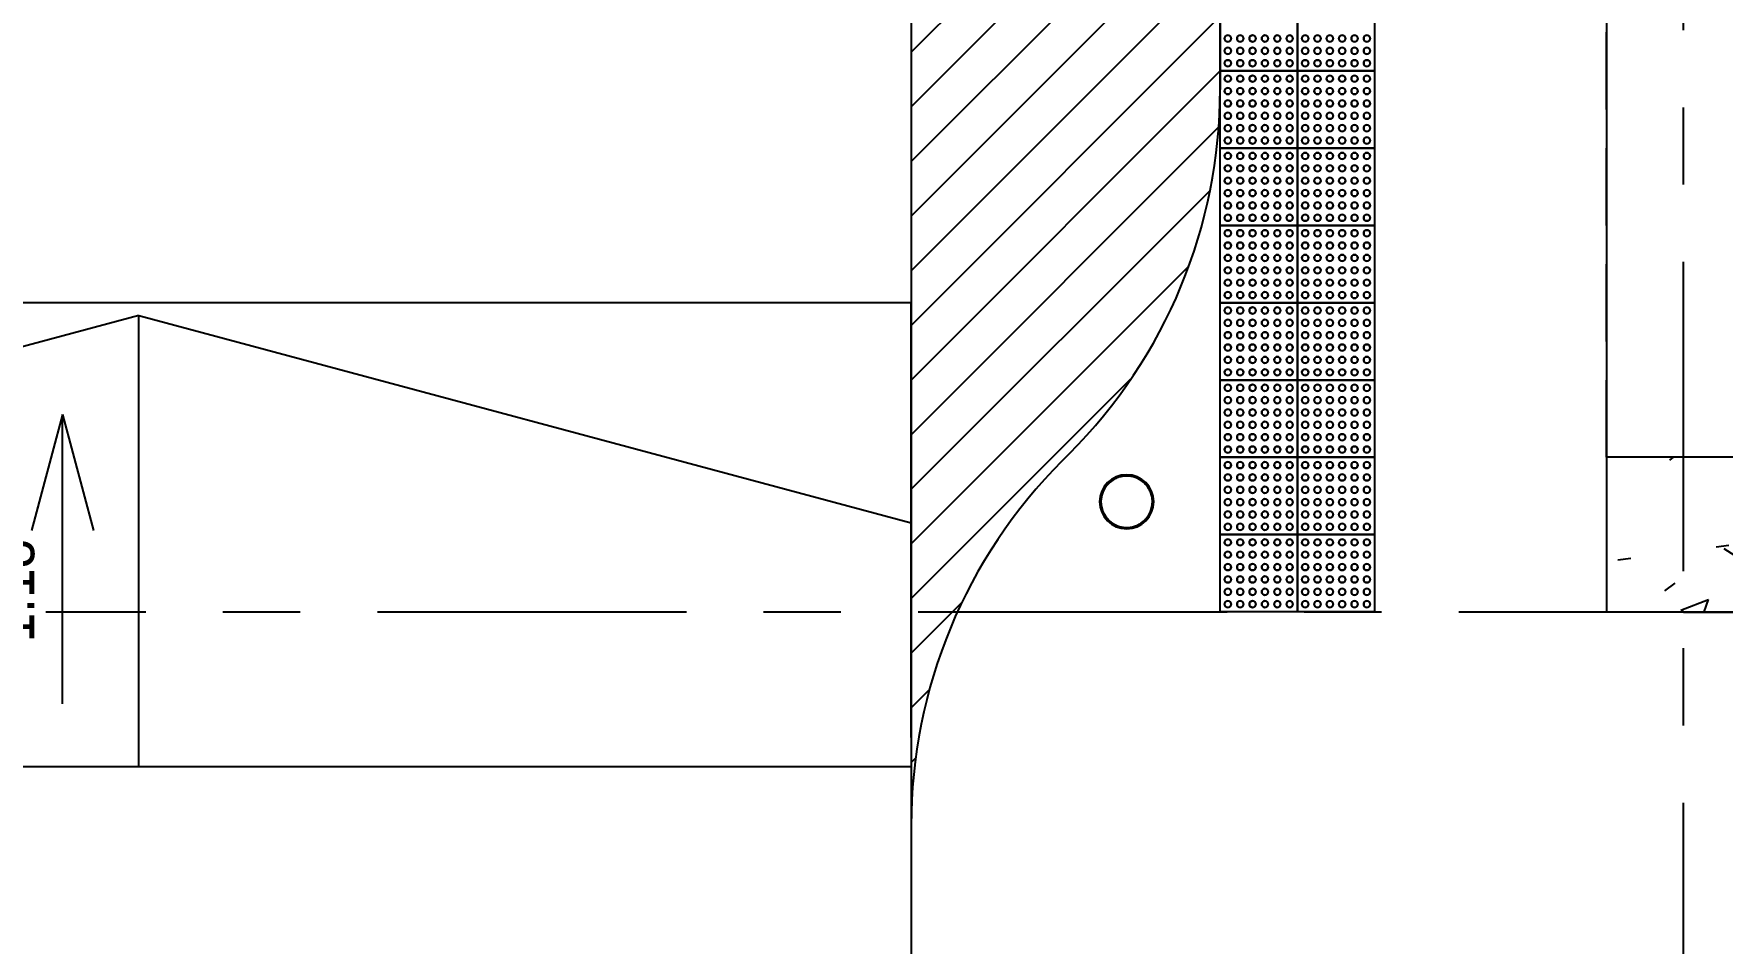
# Model space of a CAD drawing. Header units: millimetres. Extents: x -92759 to 184353, y -15225 to 86714.
# Drawn here: x -59541 to -52983, y 21455 to 24985 of the extents above; entities that cross this region are included whole.
import ezdxf

# ---------------------------------------------------------------- set-up
doc = ezdxf.new("R2010")
doc.units = ezdxf.units.MM
doc.linetypes.add('IDA - Grid Line', pattern=[2100, 1200, -300, 300, -300])
doc.linetypes.add('IDA - Hidden 2-1', pattern=[450, 300, -150])
for name, color, linetype in [('0-1', 9, 'Continuous'), ('A-_ANOT----_D', 8, 'Continuous'), ('A-_FLOR----_E', 8, 'Continuous'), ('A-_GENM----_M', 9, 'Continuous'), ('C-_SITE----_E', 8, 'Continuous'), ('S-_COLN----_E', 8, 'Continuous')]:
    doc.layers.add(name, color=color, linetype=linetype)
for name, color, linetype, true_color in [('A-_DETA----_E-1', 7, 'IDA - Hidden 2-1', 0xa5a5a5), ('A-_DETA----_E-6', 7, 'Continuous', 0x969696), ('A-_DETA----_ED-3', 7, 'Continuous', 0x969696), ('S-_ANOTGRID_E-1', 9, 'IDA - Grid Line', 0x808080)]:
    doc.layers.add(name, color=color, linetype=linetype, true_color=true_color)
doc.styles.add('Arial Narrow_3', font='ARIALN.TTF', dxfattribs={"height": 180})

# ---------------------------------------------------------------- blocks, each defined once
blk = doc.blocks.new('IDA - Bollard - 100R-8191029-BLK8_RHH_1ST STOREY PLAN')
at = {"layer": 'C-_SITE----_E', "flags": 128}
for points in [[(95.5, 4.2), (95.4, 8.2), (95.1, 12.2), (94.7, 16.2), (94.2, 20.1), (93.5, 24.1), (92.6, 28), (91.6, 31.8), (90.4, 35.7), (89, 39.4), (87.6, 43.2), (85.9, 46.8), (84.2, 50.4), (82.2, 53.9), (80.2, 57.3), (78, 60.7), (75.7, 63.9), (73.2, 67.1), (70.6, 70.1), (67.9, 73.1), (65.1, 75.9), (62.2, 78.7), (59.2, 81.3), (56, 83.8), (52.8, 86.1), (49.5, 88.4), (46.1, 90.5), (42.6, 92.4), (39, 94.2), (35.4, 95.9), (31.7, 97.4), (27.9, 98.8), (24.1, 100), (20.3, 101.1), (16.4, 102), (12.5, 102.8), (8.5, 103.4), (4.5, 103.8), (0.5, 104.1), (-3.5, 104.2), (-7.5, 104.2), (-11.5, 104), (-15.4, 103.6), (-19.4, 103.1), (-23.4, 102.4), (-27.3, 101.6), (-31.1, 100.6), (-35, 99.5), (-38.8, 98.2), (-42.5, 96.7), (-46.2, 95.1), (-49.8, 93.4), (-53.3, 91.5), (-56.7, 89.5), (-60.1, 87.3), (-63.4, 85.1), (-66.6, 82.6), (-69.7, 80.1), (-72.7, 77.4), (-75.5, 74.7), (-78.3, 71.8), (-80.9, 68.8), (-83.4, 65.6), (-85.8, 62.4), (-88.1, 59.1), (-90.2, 55.8), (-92.2, 52.3), (-94.1, 48.7), (-95.8, 45.1), (-97.4, 41.5), (-98.8, 37.7), (-100, 33.9), (-101.1, 30.1), (-102.1, 26.2), (-102.9, 22.3), (-103.5, 18.3), (-104, 14.4), (-104.4, 10.4), (-104.5, 6.4), (-104.5, 4.2)], [(-104.5, 4.2), (-104.5, 0.2), (-104.2, -3.8), (-103.8, -7.8), (-103.3, -11.7), (-102.6, -15.7), (-101.7, -19.6), (-100.7, -23.4), (-99.5, -27.2), (-98.1, -31), (-96.7, -34.7), (-95, -38.4), (-93.2, -42), (-91.3, -45.5), (-89.3, -48.9), (-87.1, -52.3), (-84.8, -55.5), (-82.3, -58.7), (-79.7, -61.7), (-77, -64.7), (-74.2, -67.5), (-71.3, -70.3), (-68.3, -72.9), (-65.1, -75.3), (-61.9, -77.7), (-58.6, -79.9), (-55.2, -82), (-51.7, -84), (-48.1, -85.8), (-44.5, -87.5), (-40.8, -89), (-37, -90.4), (-33.2, -91.6), (-29.4, -92.7), (-25.5, -93.6), (-21.5, -94.3), (-17.6, -94.9), (-13.6, -95.4), (-9.6, -95.7), (-5.6, -95.8), (-1.6, -95.7), (2.4, -95.5), (6.4, -95.2), (10.3, -94.7), (14.3, -94), (18.2, -93.2), (22.1, -92.2), (25.9, -91), (29.7, -89.8), (33.4, -88.3), (37.1, -86.7), (40.7, -85), (44.2, -83.1), (47.7, -81.1), (51, -78.9), (54.3, -76.6), (57.5, -74.2), (60.6, -71.7), (63.6, -69), (66.4, -66.2), (69.2, -63.3), (71.8, -60.3), (74.4, -57.2), (76.7, -54), (79, -50.7), (81.1, -47.3), (83.1, -43.9), (85, -40.3), (86.7, -36.7), (88.3, -33), (89.7, -29.3), (90.9, -25.5), (92.1, -21.7), (93, -17.8), (93.8, -13.8), (94.5, -9.9), (94.9, -5.9), (95.3, -1.9), (95.4, 2.1), (95.5, 4.2)]]:
    blk.add_lwpolyline(points, dxfattribs=at)
at = {"layer": 'C-_SITE----_E'}
for radius, start, end in [(105, 360, 180), (100, 40.35532, 160), (100, 360, 40), (105, 180, 360), (100, 180, 360)]:
    blk.add_arc((-4.5, 4.2), radius, start, end, dxfattribs=at)
blk = doc.blocks.new('IDA - Rectangle Column - 600W X 600D-V16-BLK8_RHH_1ST STOREY PLAN')
at = {"layer": 'S-_COLN----_E'}
h = blk.add_hatch(dxfattribs=at)
h.set_pattern_fill('FP_22', color=256, style=0, pattern_type=2)
h.set_pattern_definition([(50, (-1670.95, 50038.3), (1093.104, -95.634), [114.3, -1257.3]), (355, (-1671, 50038.3), (-211.457, 1146.34), [91.44, -1005.84]), (100.451, (-1579.9, 50030.3), (881.656, 1050.7), [97.14, -1068.54]), (46.184, (-1671, 50343.1), (1626.475, -252.257), [171.45, -1885.95]), (96.636, (-1535.4, 50322), (1424.416, 1484.565), [145.71, -1602.81]), (351.184, (-1671, 50343.1), (1424.43, 1484.55), [137.16, -1508.76]), (21, (-1518.55, 50266.9), (909.686, -613.591), [114.3, -1257.3]), (326, (-1518.5, 50266.9), (370.812, 1105.13), [91.44, -1005.84]), (71.451, (-1442.7, 50215.8), (1280.503, 491.528), [97.14, -1068.54]), (37.5, (-1670.95, 50038.3), (18.5313, 507.3303), [50.292, -943.356, 50.292, -970.788, -1009.65]), (37.5, (-1670.95, 50038.3), (18.5313, 507.3303), [-2014.728, 50.292, -959.358]), (7.5, (-1670.95, 50038.3), (400.918, 601.0836), [50.292, -531.876, 50.292, -920.496, -384.81]), (7.5, (-1670.95, 50038.3), (400.918, 601.0836), [-1552.956, 50.292, -334.518]), (327.5, (-2010.8, 50038.3), (813.545, -34.3737), [50.292, -330.708, 50.292, -2715.768]), (327.5, (-2010.8, 50038.3), (813.545, -34.3737), [-431.292, -1138.428, 50.292, -1527.048]), (317.5, (-2163.2, 50038.3), (888.775, 152.56), [50.292, -445.008, 50.292, -739.14, -1120.14]), (317.5, (-2163.2, 50038.3), (888.775, 152.56), [-1284.732, 50.292, -1069.848])])
h.paths.add_polyline_path([(-300, -300), (300, -300), (300, 300), (-300, 300)])
for p, q in [((300, 300), (-300, 300)), ((-300, 300), (-300, -300)), ((300, -300), (300, 300)), ((-300, -300), (300, -300))]:
    blk.add_line(p, q, dxfattribs=at)
blk = doc.blocks.new('IDA_Tactile_2_Rows - 2x19-10277044-BLK8_RHH_1ST STOREY PLAN')
at = {"layer": 'A-_GENM----_M'}
for p, q in [((3300, 600), (3600, 600)), ((3600, 300), (3600, 600)), ((3600, 600), (3900, 600)), ((3600, 600), (3600, 300)), ((3900, 300), (3900, 600)), ((3900, 600), (4200, 600)), ((3900, 600), (3900, 300)), ((4200, 300), (4200, 600)), ((4200, 600), (4500, 600)), ((4200, 600), (4200, 300)), ((4500, 300), (4500, 600)), ((4500, 600), (4800, 600)), ((4500, 600), (4500, 300)), ((4800, 300), (4800, 600)), ((4800, 600), (5100, 600)), ((4800, 600), (4800, 300)), ((5100, 300), (5100, 600)), ((5100, 600), (5400, 600)), ((5100, 600), (5100, 300)), ((5400, 300), (5400, 600)), ((5400, 600), (5700, 600)), ((5400, 600), (5400, 300)), ((5700, 600), (5700, 300)), ((3600, 300), (3300, 300)), ((3300, 300), (3600, 300)), ((3900, 300), (3600, 300)), ((3600, 0), (3600, 300)), ((3600, 300), (3900, 300)), ((3600, 300), (3600, 0)), ((4200, 300), (3900, 300)), ((3900, 0), (3900, 300)), ((3900, 300), (4200, 300)), ((3900, 300), (3900, 0)), ((4500, 300), (4200, 300)), ((4200, 0), (4200, 300)), ((4200, 300), (4500, 300)), ((4200, 300), (4200, 0)), ((4800, 300), (4500, 300)), ((4500, 0), (4500, 300)), ((4500, 300), (4800, 300)), ((4500, 300), (4500, 0)), ((5100, 300), (4800, 300)), ((4800, 0), (4800, 300)), ((4800, 300), (5100, 300)), ((4800, 300), (4800, 0)), ((5400, 300), (5100, 300)), ((5100, 0), (5100, 300)), ((5100, 300), (5400, 300)), ((5100, 300), (5100, 0)), ((5700, 300), (5400, 300)), ((5400, 0), (5400, 300)), ((5400, 300), (5700, 300)), ((5400, 300), (5400, 0)), ((5700, 300), (5700, 0)), ((3600, 0), (3300, 0)), ((3671.6, 0), (3600, 0)), ((3900, 0), (3671.6, 0)), ((4200, 0), (3900, 0)), ((4500, 0), (4200, 0)), ((4800, 0), (4500, 0)), ((5100, 0), (4800, 0)), ((5400, 0), (5100, 0)), ((5700, 0), (5400, 0))]:
    blk.add_line(p, q, dxfattribs=at)
for centre in [(3474, 570), (3474, 570), (3474, 522), (3474, 522), (3522, 570), (3522, 570), (3522, 522), (3522, 522), (3570, 570), (3570, 570), (3570, 522), (3570, 522), (3630, 570), (3630, 570), (3630, 522), (3630, 522), (3678, 570), (3678, 570), (3678, 522), (3678, 522), (3726, 570), (3726, 570), (3726, 522), (3726, 522), (3774, 570), (3774, 570), (3774, 522), (3774, 522), (3822, 570), (3822, 570), (3822, 522), (3822, 522), (3870, 570), (3870, 570), (3870, 522), (3870, 522), (3930, 570), (3930, 570), (3930, 522), (3930, 522), (3978, 570), (3978, 570), (3978, 522), (3978, 522), (4026, 570), (4026, 570), (4026, 522), (4026, 522), (4074, 570), (4074, 570), (4074, 522), (4074, 522), (4122, 570), (4122, 570), (4122, 522), (4122, 522), (4170, 570), (4170, 570), (4170, 522), (4170, 522), (4230, 570), (4230, 570), (4230, 522), (4230, 522), (4278, 570), (4278, 570), (4278, 522), (4278, 522), (4326, 570), (4326, 570), (4326, 522), (4326, 522), (4374, 570), (4374, 570), (4374, 522), (4374, 522), (4422, 570), (4422, 570), (4422, 522), (4422, 522), (4470, 570), (4470, 570), (4470, 522), (4470, 522), (4530, 570), (4530, 570), (4530, 522), (4530, 522), (4578, 570), (4578, 570), (4578, 522), (4578, 522), (4626, 570), (4626, 570), (4626, 522), (4626, 522), (4674, 570), (4674, 570), (4674, 522), (4674, 522), (4722, 570), (4722, 570), (4722, 522), (4722, 522), (4770, 570), (4770, 570), (4770, 522), (4770, 522), (4830, 570), (4830, 570), (4830, 522), (4830, 522), (4878, 570), (4878, 570), (4878, 522), (4878, 522), (4926, 570), (4926, 570), (4926, 522), (4926, 522), (4974, 570), (4974, 570), (4974, 522), (4974, 522), (5022, 570), (5022, 570), (5022, 522), (5022, 522), (5070, 570), (5070, 570), (5070, 522), (5070, 522), (5130, 570), (5130, 570), (5130, 522), (5130, 522), (5178, 570), (5178, 570), (5178, 522), (5178, 522), (5226, 570), (5226, 570), (5226, 522), (5226, 522), (5274, 570), (5274, 570), (5274, 522), (5274, 522), (5322, 570), (5322, 570), (5322, 522), (5322, 522), (5370, 570), (5370, 570), (5370, 522), (5370, 522), (5430, 570), (5430, 570), (5430, 522), (5430, 522), (5478, 570), (5478, 570), (5478, 522), (5478, 522), (5526, 570), (5526, 570), (5526, 522), (5526, 522), (5574, 570), (5574, 570), (5574, 522), (5574, 522), (5622, 570), (5622, 570), (5622, 522), (5622, 522), (5670, 570), (5670, 570), (5670, 522), (5670, 522), (3474, 474), (3474, 474), (3522, 474), (3522, 474), (3570, 474), (3570, 474), (3630, 474), (3630, 474), (3678, 474), (3678, 474), (3726, 474), (3726, 474), (3774, 474), (3774, 474), (3822, 474), (3822, 474), (3870, 474), (3870, 474), (3930, 474), (3930, 474), (3978, 474), (3978, 474), (4026, 474), (4026, 474), (4074, 474), (4074, 474), (4122, 474), (4122, 474), (4170, 474), (4170, 474), (4230, 474), (4230, 474), (4278, 474), (4278, 474), (4326, 474), (4326, 474), (4374, 474), (4374, 474), (4422, 474), (4422, 474), (4470, 474), (4470, 474), (4530, 474), (4530, 474), (4578, 474), (4578, 474), (4626, 474), (4626, 474), (4674, 474), (4674, 474), (4722, 474), (4722, 474), (4770, 474), (4770, 474), (4830, 474), (4830, 474), (4878, 474), (4878, 474), (4926, 474), (4926, 474), (4974, 474), (4974, 474), (5022, 474), (5022, 474), (5070, 474), (5070, 474), (5130, 474), (5130, 474), (5178, 474), (5178, 474), (5226, 474), (5226, 474), (5274, 474), (5274, 474), (5322, 474), (5322, 474), (5370, 474), (5370, 474), (5430, 474), (5430, 474), (5478, 474), (5478, 474), (5526, 474), (5526, 474), (5574, 474), (5574, 474), (5622, 474), (5622, 474), (5670, 474), (5670, 474), (3474, 426), (3474, 426), (3522, 426), (3522, 426), (3570, 426), (3570, 426), (3630, 426), (3630, 426), (3678, 426), (3678, 426), (3726, 426), (3726, 426), (3774, 426), (3774, 426), (3822, 426), (3822, 426), (3870, 426), (3870, 426), (3930, 426), (3930, 426), (3978, 426), (3978, 426), (4026, 426), (4026, 426), (4074, 426), (4074, 426), (4122, 426), (4122, 426), (4170, 426), (4170, 426), (4230, 426), (4230, 426), (4278, 426), (4278, 426), (4326, 426), (4326, 426), (4374, 426), (4374, 426), (4422, 426), (4422, 426), (4470, 426), (4470, 426), (4530, 426), (4530, 426), (4578, 426), (4578, 426), (4626, 426), (4626, 426), (4674, 426), (4674, 426), (4722, 426), (4722, 426), (4770, 426), (4770, 426), (4830, 426), (4830, 426), (4878, 426), (4878, 426), (4926, 426), (4926, 426), (4974, 426), (4974, 426), (5022, 426), (5022, 426), (5070, 426), (5070, 426), (5130, 426), (5130, 426), (5178, 426), (5178, 426), (5226, 426), (5226, 426), (5274, 426), (5274, 426), (5322, 426), (5322, 426), (5370, 426), (5370, 426), (5430, 426), (5430, 426), (5478, 426), (5478, 426), (5526, 426), (5526, 426), (5574, 426), (5574, 426), (5622, 426), (5622, 426), (5670, 426), (5670, 426), (3474, 378), (3474, 378), (3474, 330), (3474, 330), (3522, 378), (3522, 378), (3522, 330), (3522, 330), (3570, 378), (3570, 378), (3570, 330), (3570, 330), (3630, 378), (3630, 378), (3630, 330), (3630, 330), (3678, 378), (3678, 378), (3678, 330), (3678, 330), (3726, 378), (3726, 378), (3726, 330), (3726, 330), (3774, 378), (3774, 378), (3774, 330), (3774, 330), (3822, 378), (3822, 378), (3822, 330), (3822, 330), (3870, 378), (3870, 378), (3870, 330), (3870, 330), (3930, 378), (3930, 378), (3930, 330), (3930, 330), (3978, 378), (3978, 378), (3978, 330), (3978, 330), (4026, 378), (4026, 378), (4026, 330), (4026, 330), (4074, 378), (4074, 378), (4074, 330), (4074, 330), (4122, 378), (4122, 378), (4122, 330), (4122, 330), (4170, 378), (4170, 378), (4170, 330), (4170, 330), (4230, 378), (4230, 378), (4230, 330), (4230, 330), (4278, 378), (4278, 378), (4278, 330), (4278, 330), (4326, 378), (4326, 378), (4326, 330), (4326, 330), (4374, 378), (4374, 378), (4374, 330), (4374, 330), (4422, 378), (4422, 378), (4422, 330), (4422, 330), (4470, 378), (4470, 378), (4470, 330), (4470, 330), (4530, 378), (4530, 378), (4530, 330), (4530, 330), (4578, 378), (4578, 378), (4578, 330), (4578, 330), (4626, 378), (4626, 378), (4626, 330), (4626, 330), (4674, 378), (4674, 378), (4674, 330), (4674, 330), (4722, 378), (4722, 378), (4722, 330), (4722, 330), (4770, 378), (4770, 378), (4770, 330), (4770, 330), (4830, 378), (4830, 378), (4830, 330), (4830, 330), (4878, 378), (4878, 378), (4878, 330), (4878, 330), (4926, 378), (4926, 378), (4926, 330), (4926, 330), (4974, 378), (4974, 378), (4974, 330), (4974, 330), (5022, 378), (5022, 378), (5022, 330), (5022, 330), (5070, 378), (5070, 378), (5070, 330), (5070, 330), (5130, 378), (5130, 378), (5130, 330), (5130, 330), (5178, 378), (5178, 378), (5178, 330), (5178, 330), (5226, 378), (5226, 378), (5226, 330), (5226, 330), (5274, 378), (5274, 378), (5274, 330), (5274, 330), (5322, 378), (5322, 378), (5322, 330), (5322, 330), (5370, 378), (5370, 378), (5370, 330), (5370, 330), (5430, 378), (5430, 378), (5430, 330), (5430, 330), (5478, 378), (5478, 378), (5478, 330), (5478, 330), (5526, 378), (5526, 378), (5526, 330), (5526, 330), (5574, 378), (5574, 378), (5574, 330), (5574, 330), (5622, 378), (5622, 378), (5622, 330), (5622, 330), (5670, 378), (5670, 378), (5670, 330), (5670, 330), (3474, 270), (3474, 270), (3522, 270), (3522, 270), (3570, 270), (3570, 270), (3630, 270), (3630, 270), (3678, 270), (3678, 270), (3726, 270), (3726, 270), (3774, 270), (3774, 270), (3822, 270), (3822, 270), (3870, 270), (3870, 270), (3930, 270), (3930, 270), (3978, 270), (3978, 270), (4026, 270), (4026, 270), (4074, 270), (4074, 270), (4122, 270), (4122, 270), (4170, 270), (4170, 270), (4230, 270), (4230, 270), (4278, 270), (4278, 270), (4326, 270), (4326, 270), (4374, 270), (4374, 270), (4422, 270), (4422, 270), (4470, 270), (4470, 270), (4530, 270), (4530, 270), (4578, 270), (4578, 270), (4626, 270), (4626, 270), (4674, 270), (4674, 270), (4722, 270), (4722, 270), (4770, 270), (4770, 270), (4830, 270), (4830, 270), (4878, 270), (4878, 270), (4926, 270), (4926, 270), (4974, 270), (4974, 270), (5022, 270), (5022, 270), (5070, 270), (5070, 270), (5130, 270), (5130, 270), (5178, 270), (5178, 270), (5226, 270), (5226, 270), (5274, 270), (5274, 270), (5322, 270), (5322, 270), (5370, 270), (5370, 270), (5430, 270), (5430, 270), (5478, 270), (5478, 270), (5526, 270), (5526, 270), (5574, 270), (5574, 270), (5622, 270), (5622, 270), (5670, 270), (5670, 270), (3474, 222), (3474, 222), (3522, 222), (3522, 222), (3570, 222), (3570, 222), (3630, 222), (3630, 222), (3678, 222), (3678, 222), (3726, 222), (3726, 222), (3774, 222), (3774, 222), (3822, 222), (3822, 222), (3870, 222), (3870, 222), (3930, 222), (3930, 222), (3978, 222), (3978, 222), (4026, 222), (4026, 222), (4074, 222), (4074, 222), (4122, 222), (4122, 222), (4170, 222), (4170, 222), (4230, 222), (4230, 222), (4278, 222), (4278, 222), (4326, 222), (4326, 222), (4374, 222), (4374, 222), (4422, 222), (4422, 222), (4470, 222), (4470, 222), (4530, 222), (4530, 222), (4578, 222), (4578, 222), (4626, 222), (4626, 222), (4674, 222), (4674, 222), (4722, 222), (4722, 222), (4770, 222), (4770, 222), (4830, 222), (4830, 222), (4878, 222), (4878, 222), (4926, 222), (4926, 222), (4974, 222), (4974, 222), (5022, 222), (5022, 222), (5070, 222), (5070, 222), (5130, 222), (5130, 222), (5178, 222), (5178, 222), (5226, 222), (5226, 222), (5274, 222), (5274, 222), (5322, 222), (5322, 222), (5370, 222), (5370, 222), (5430, 222), (5430, 222), (5478, 222), (5478, 222), (5526, 222), (5526, 222), (5574, 222), (5574, 222), (5622, 222), (5622, 222), (5670, 222), (5670, 222), (3474, 174), (3474, 174), (3474, 126), (3474, 126), (3522, 174), (3522, 174), (3522, 126), (3522, 126), (3570, 174), (3570, 174), (3570, 126), (3570, 126), (3630, 174), (3630, 174), (3630, 126), (3630, 126), (3678, 174), (3678, 174), (3678, 126), (3678, 126), (3726, 174), (3726, 174), (3726, 126), (3726, 126), (3774, 174), (3774, 174), (3774, 126), (3774, 126), (3822, 174), (3822, 174), (3822, 126), (3822, 126), (3870, 174), (3870, 174), (3870, 126), (3870, 126), (3930, 174), (3930, 174), (3930, 126), (3930, 126), (3978, 174), (3978, 174), (3978, 126), (3978, 126), (4026, 174), (4026, 174), (4026, 126), (4026, 126), (4074, 174), (4074, 174), (4074, 126), (4074, 126), (4122, 174), (4122, 174), (4122, 126), (4122, 126), (4170, 174), (4170, 174), (4170, 126), (4170, 126), (4230, 174), (4230, 174), (4230, 126), (4230, 126), (4278, 174), (4278, 174), (4278, 126), (4278, 126), (4326, 174), (4326, 174), (4326, 126), (4326, 126), (4374, 174), (4374, 174), (4374, 126), (4374, 126), (4422, 174), (4422, 174), (4422, 126), (4422, 126), (4470, 174), (4470, 174), (4470, 126), (4470, 126), (4530, 174), (4530, 174), (4530, 126), (4530, 126), (4578, 174), (4578, 174), (4578, 126), (4578, 126), (4626, 174), (4626, 174), (4626, 126), (4626, 126), (4674, 174), (4674, 174), (4674, 126), (4674, 126), (4722, 174), (4722, 174), (4722, 126), (4722, 126), (4770, 174), (4770, 174), (4770, 126), (4770, 126), (4830, 174), (4830, 174), (4830, 126), (4830, 126), (4878, 174), (4878, 174), (4878, 126), (4878, 126), (4926, 174), (4926, 174), (4926, 126), (4926, 126), (4974, 174), (4974, 174), (4974, 126), (4974, 126), (5022, 174), (5022, 174), (5022, 126), (5022, 126), (5070, 174), (5070, 174), (5070, 126), (5070, 126), (5130, 174), (5130, 174), (5130, 126), (5130, 126), (5178, 174), (5178, 174), (5178, 126), (5178, 126), (5226, 174), (5226, 174), (5226, 126), (5226, 126), (5274, 174), (5274, 174), (5274, 126), (5274, 126), (5322, 174), (5322, 174), (5322, 126), (5322, 126), (5370, 174), (5370, 174), (5370, 126), (5370, 126), (5430, 174), (5430, 174), (5430, 126), (5430, 126), (5478, 174), (5478, 174), (5478, 126), (5478, 126), (5526, 174), (5526, 174), (5526, 126), (5526, 126), (5574, 174), (5574, 174), (5574, 126), (5574, 126), (5622, 174), (5622, 174), (5622, 126), (5622, 126), (5670, 174), (5670, 174), (5670, 126), (5670, 126), (3474, 78), (3474, 78), (3522, 78), (3522, 78), (3570, 78), (3570, 78), (3630, 78), (3630, 78), (3678, 78), (3678, 78), (3726, 78), (3726, 78), (3774, 78), (3774, 78), (3822, 78), (3822, 78), (3870, 78), (3870, 78), (3930, 78), (3930, 78), (3978, 78), (3978, 78), (4026, 78), (4026, 78), (4074, 78), (4074, 78), (4122, 78), (4122, 78), (4170, 78), (4170, 78), (4230, 78), (4230, 78), (4278, 78), (4278, 78), (4326, 78), (4326, 78), (4374, 78), (4374, 78), (4422, 78), (4422, 78), (4470, 78), (4470, 78), (4530, 78), (4530, 78), (4578, 78), (4578, 78), (4626, 78), (4626, 78), (4674, 78), (4674, 78), (4722, 78), (4722, 78), (4770, 78), (4770, 78), (4830, 78), (4830, 78), (4878, 78), (4878, 78), (4926, 78), (4926, 78), (4974, 78), (4974, 78), (5022, 78), (5022, 78), (5070, 78), (5070, 78), (5130, 78), (5130, 78), (5178, 78), (5178, 78), (5226, 78), (5226, 78), (5274, 78), (5274, 78), (5322, 78), (5322, 78), (5370, 78), (5370, 78), (5430, 78), (5430, 78), (5478, 78), (5478, 78), (5526, 78), (5526, 78), (5574, 78), (5574, 78), (5622, 78), (5622, 78), (5670, 78), (5670, 78), (3474, 30), (3474, 30), (3522, 30), (3522, 30), (3570, 30), (3570, 30), (3630, 30), (3630, 30), (3678, 30), (3678, 30), (3726, 30), (3726, 30), (3774, 30), (3774, 30), (3822, 30), (3822, 30), (3870, 30), (3870, 30), (3930, 30), (3930, 30), (3978, 30), (3978, 30), (4026, 30), (4026, 30), (4074, 30), (4074, 30), (4122, 30), (4122, 30), (4170, 30), (4170, 30), (4230, 30), (4230, 30), (4278, 30), (4278, 30), (4326, 30), (4326, 30), (4374, 30), (4374, 30), (4422, 30), (4422, 30), (4470, 30), (4470, 30), (4530, 30), (4530, 30), (4578, 30), (4578, 30), (4626, 30), (4626, 30), (4674, 30), (4674, 30), (4722, 30), (4722, 30), (4770, 30), (4770, 30), (4830, 30), (4830, 30), (4878, 30), (4878, 30), (4926, 30), (4926, 30), (4974, 30), (4974, 30), (5022, 30), (5022, 30), (5070, 30), (5070, 30), (5130, 30), (5130, 30), (5178, 30), (5178, 30), (5226, 30), (5226, 30), (5274, 30), (5274, 30), (5322, 30), (5322, 30), (5370, 30), (5370, 30), (5430, 30), (5430, 30), (5478, 30), (5478, 30), (5526, 30), (5526, 30), (5574, 30), (5574, 30), (5622, 30), (5622, 30), (5670, 30), (5670, 30)]:
    blk.add_circle(centre, 12.5, dxfattribs=at)
for centre, start, end in [((3474, 570), 0, 180), ((3474, 570), 180, 360), ((3474, 522), 0, 180), ((3522, 570), 0, 180), ((3522, 570), 180, 360), ((3522, 522), 0, 180), ((3570, 570), 0, 180), ((3570, 570), 180, 360), ((3570, 522), 0, 180), ((3630, 570), 0, 180), ((3630, 570), 180, 0), ((3630, 522), 0, 180), ((3678, 570), 0, 180), ((3678, 570), 180, 360), ((3678, 522), 0, 180), ((3726, 570), 0, 180), ((3726, 570), 180, 360), ((3726, 522), 0, 180), ((3774, 570), 0, 180), ((3774, 570), 180, 360), ((3774, 522), 0, 180), ((3822, 570), 0, 180), ((3822, 570), 180, 360), ((3822, 522), 0, 180), ((3870, 570), 0, 180), ((3870, 570), 180, 360), ((3870, 522), 0, 180), ((3930, 570), 0, 180), ((3930, 570), 180, 0), ((3930, 522), 0, 180), ((3978, 570), 0, 180), ((3978, 570), 180, 360), ((3978, 522), 0, 180), ((4026, 570), 0, 180), ((4026, 570), 180, 360), ((4026, 522), 0, 180), ((4074, 570), 0, 180), ((4074, 570), 180, 360), ((4074, 522), 0, 180), ((4122, 570), 0, 180), ((4122, 570), 180, 360), ((4122, 522), 0, 180), ((4170, 570), 0, 180), ((4170, 570), 180, 360), ((4170, 522), 0, 180), ((4230, 570), 0, 180), ((4230, 570), 180, 0), ((4230, 522), 0, 180), ((4278, 570), 0, 180), ((4278, 570), 180, 360), ((4278, 522), 0, 180), ((4326, 570), 0, 180), ((4326, 570), 180, 360), ((4326, 522), 0, 180), ((4374, 570), 0, 180), ((4374, 570), 180, 360), ((4374, 522), 0, 180), ((4422, 570), 0, 180), ((4422, 570), 180, 360), ((4422, 522), 0, 180), ((4470, 570), 0, 180), ((4470, 570), 180, 360), ((4470, 522), 0, 180), ((4530, 570), 0, 180), ((4530, 570), 180, 0), ((4530, 522), 0, 180), ((4578, 570), 0, 180), ((4578, 570), 180, 360), ((4578, 522), 0, 180), ((4626, 570), 0, 180), ((4626, 570), 180, 360), ((4626, 522), 0, 180), ((4674, 570), 0, 180), ((4674, 570), 180, 360), ((4674, 522), 0, 180), ((4722, 570), 0, 180), ((4722, 570), 180, 360), ((4722, 522), 0, 180), ((4770, 570), 0, 180), ((4770, 570), 180, 360), ((4770, 522), 0, 180), ((4830, 570), 0, 180), ((4830, 570), 180, 0), ((4830, 522), 0, 180), ((4878, 570), 0, 180), ((4878, 570), 180, 360), ((4878, 522), 0, 180), ((4926, 570), 0, 180), ((4926, 570), 180, 360), ((4926, 522), 0, 180), ((4974, 570), 0, 180), ((4974, 570), 180, 360), ((4974, 522), 0, 180), ((5022, 570), 0, 180), ((5022, 570), 180, 360), ((5022, 522), 0, 180), ((5070, 570), 0, 180), ((5070, 570), 180, 360), ((5070, 522), 0, 180), ((5130, 570), 0, 180), ((5130, 570), 180, 0), ((5130, 522), 0, 180), ((5178, 570), 0, 180), ((5178, 570), 180, 360), ((5178, 522), 0, 180), ((5226, 570), 0, 180), ((5226, 570), 180, 360), ((5226, 522), 0, 180), ((5274, 570), 0, 180), ((5274, 570), 180, 360), ((5274, 522), 0, 180), ((5322, 570), 0, 180), ((5322, 570), 180, 360), ((5322, 522), 0, 180), ((5370, 570), 0, 180), ((5370, 570), 180, 360), ((5370, 522), 0, 180), ((5430, 570), 0, 180), ((5430, 570), 180, 0), ((5430, 522), 0, 180), ((5478, 570), 0, 180), ((5478, 570), 180, 360), ((5478, 522), 0, 180), ((5526, 570), 0, 180), ((5526, 570), 180, 360), ((5526, 522), 0, 180), ((5574, 570), 0, 180), ((5574, 570), 180, 360), ((5574, 522), 0, 180), ((5622, 570), 0, 180), ((5622, 570), 180, 360), ((5622, 522), 0, 180), ((5670, 570), 0, 180), ((5670, 570), 180, 360), ((5670, 522), 0, 180), ((3474, 522), 180, 0), ((3474, 474), 0, 180), ((3474, 474), 180, 360), ((3522, 522), 180, 0), ((3522, 474), 0, 180), ((3522, 474), 180, 360), ((3570, 522), 180, 360), ((3570, 474), 0, 180), ((3570, 474), 180, 360), ((3630, 522), 180, 360), ((3630, 474), 0, 180), ((3630, 474), 180, 360), ((3678, 522), 180, 0), ((3678, 474), 0, 180), ((3678, 474), 180, 360), ((3726, 522), 180, 360), ((3726, 474), 0, 180), ((3726, 474), 180, 360), ((3774, 522), 180, 0), ((3774, 474), 0, 180), ((3774, 474), 180, 360), ((3822, 522), 180, 0), ((3822, 474), 0, 180), ((3822, 474), 180, 360), ((3870, 522), 180, 360), ((3870, 474), 0, 180), ((3870, 474), 180, 360), ((3930, 522), 180, 360), ((3930, 474), 0, 180), ((3930, 474), 180, 360), ((3978, 522), 180, 0), ((3978, 474), 0, 180), ((3978, 474), 180, 360), ((4026, 522), 180, 360), ((4026, 474), 0, 180), ((4026, 474), 180, 360), ((4074, 522), 180, 0), ((4074, 474), 0, 180), ((4074, 474), 180, 360), ((4122, 522), 180, 0), ((4122, 474), 0, 180), ((4122, 474), 180, 360), ((4170, 522), 180, 360), ((4170, 474), 0, 180), ((4170, 474), 180, 360), ((4230, 522), 180, 360), ((4230, 474), 0, 180), ((4230, 474), 180, 360), ((4278, 522), 180, 0), ((4278, 474), 0, 180), ((4278, 474), 180, 360), ((4326, 522), 180, 360), ((4326, 474), 0, 180), ((4326, 474), 180, 360), ((4374, 522), 180, 0), ((4374, 474), 0, 180), ((4374, 474), 180, 360), ((4422, 522), 180, 0), ((4422, 474), 0, 180), ((4422, 474), 180, 360), ((4470, 522), 180, 360), ((4470, 474), 0, 180), ((4470, 474), 180, 360), ((4530, 522), 180, 360), ((4530, 474), 0, 180), ((4530, 474), 180, 360), ((4578, 522), 180, 0), ((4578, 474), 0, 180), ((4578, 474), 180, 360), ((4626, 522), 180, 360), ((4626, 474), 0, 180), ((4626, 474), 180, 360), ((4674, 522), 180, 0), ((4674, 474), 0, 180), ((4674, 474), 180, 360), ((4722, 522), 180, 0), ((4722, 474), 0, 180), ((4722, 474), 180, 360), ((4770, 522), 180, 360), ((4770, 474), 0, 180), ((4770, 474), 180, 360), ((4830, 522), 180, 360), ((4830, 474), 0, 180), ((4830, 474), 180, 360), ((4878, 522), 180, 0), ((4878, 474), 0, 180), ((4878, 474), 180, 360), ((4926, 522), 180, 360), ((4926, 474), 0, 180), ((4926, 474), 180, 360), ((4974, 522), 180, 0), ((4974, 474), 0, 180), ((4974, 474), 180, 360), ((5022, 522), 180, 0), ((5022, 474), 0, 180), ((5022, 474), 180, 360), ((5070, 522), 180, 360), ((5070, 474), 0, 180), ((5070, 474), 180, 360), ((5130, 522), 180, 360), ((5130, 474), 0, 180), ((5130, 474), 180, 360), ((5178, 522), 180, 0), ((5178, 474), 0, 180), ((5178, 474), 180, 360), ((5226, 522), 180, 360), ((5226, 474), 0, 180), ((5226, 474), 180, 360), ((5274, 522), 180, 0), ((5274, 474), 0, 180), ((5274, 474), 180, 360), ((5322, 522), 180, 0), ((5322, 474), 0, 180), ((5322, 474), 180, 360), ((5370, 522), 180, 360), ((5370, 474), 0, 180), ((5370, 474), 180, 360), ((5430, 522), 180, 360), ((5430, 474), 0, 180), ((5430, 474), 180, 360), ((5478, 522), 180, 0), ((5478, 474), 0, 180), ((5478, 474), 180, 360), ((5526, 522), 180, 360), ((5526, 474), 0, 180), ((5526, 474), 180, 360), ((5574, 522), 180, 0), ((5574, 474), 0, 180), ((5574, 474), 180, 360), ((5622, 522), 180, 0), ((5622, 474), 0, 180), ((5622, 474), 180, 360), ((5670, 522), 180, 360), ((5670, 474), 0, 180), ((5670, 474), 180, 360), ((3474, 426), 0, 180), ((3474, 426), 180, 360), ((3522, 426), 0, 180), ((3522, 426), 180, 360), ((3570, 426), 0, 180), ((3570, 426), 180, 360), ((3630, 426), 0, 180), ((3630, 426), 180, 360), ((3678, 426), 0, 180), ((3678, 426), 180, 360), ((3726, 426), 0, 180), ((3726, 426), 180, 360), ((3774, 426), 0, 180), ((3774, 426), 180, 360), ((3822, 426), 0, 180), ((3822, 426), 180, 360), ((3870, 426), 0, 180), ((3870, 426), 180, 360), ((3930, 426), 0, 180), ((3930, 426), 180, 360), ((3978, 426), 0, 180), ((3978, 426), 180, 360), ((4026, 426), 0, 180), ((4026, 426), 180, 360), ((4074, 426), 0, 180), ((4074, 426), 180, 360), ((4122, 426), 0, 180), ((4122, 426), 180, 360), ((4170, 426), 0, 180), ((4170, 426), 180, 360), ((4230, 426), 0, 180), ((4230, 426), 180, 360), ((4278, 426), 0, 180), ((4278, 426), 180, 360), ((4326, 426), 0, 180), ((4326, 426), 180, 360), ((4374, 426), 0, 180), ((4374, 426), 180, 360), ((4422, 426), 0, 180), ((4422, 426), 180, 360), ((4470, 426), 0, 180), ((4470, 426), 180, 360), ((4530, 426), 0, 180), ((4530, 426), 180, 360), ((4578, 426), 0, 180), ((4578, 426), 180, 360), ((4626, 426), 0, 180), ((4626, 426), 180, 360), ((4674, 426), 0, 180), ((4674, 426), 180, 360), ((4722, 426), 0, 180), ((4722, 426), 180, 360), ((4770, 426), 0, 180), ((4770, 426), 180, 360), ((4830, 426), 0, 180), ((4830, 426), 180, 360), ((4878, 426), 0, 180), ((4878, 426), 180, 360), ((4926, 426), 0, 180), ((4926, 426), 180, 360), ((4974, 426), 0, 180), ((4974, 426), 180, 360), ((5022, 426), 0, 180), ((5022, 426), 180, 360), ((5070, 426), 0, 180), ((5070, 426), 180, 360), ((5130, 426), 0, 180), ((5130, 426), 180, 360), ((5178, 426), 0, 180), ((5178, 426), 180, 360), ((5226, 426), 0, 180), ((5226, 426), 180, 360), ((5274, 426), 0, 180), ((5274, 426), 180, 360), ((5322, 426), 0, 180), ((5322, 426), 180, 360), ((5370, 426), 0, 180), ((5370, 426), 180, 360), ((5430, 426), 0, 180), ((5430, 426), 180, 360), ((5478, 426), 0, 180), ((5478, 426), 180, 360), ((5526, 426), 0, 180), ((5526, 426), 180, 360), ((5574, 426), 0, 180), ((5574, 426), 180, 360), ((5622, 426), 0, 180), ((5622, 426), 180, 360), ((5670, 426), 0, 180), ((5670, 426), 180, 360), ((3474, 378), 0, 180), ((3474, 378), 180, 360), ((3474, 330), 0, 180), ((3474, 330), 180, 360), ((3522, 378), 0, 180), ((3522, 378), 180, 360), ((3522, 330), 0, 180), ((3522, 330), 180, 360), ((3570, 378), 0, 180), ((3570, 378), 180, 360), ((3570, 330), 0, 180), ((3570, 330), 180, 360), ((3630, 378), 0, 180), ((3630, 378), 180, 360), ((3630, 330), 0, 180), ((3630, 330), 180, 360), ((3678, 378), 0, 180), ((3678, 378), 180, 360), ((3678, 330), 0, 180), ((3678, 330), 180, 360), ((3726, 378), 0, 180), ((3726, 378), 180, 360), ((3726, 330), 0, 180), ((3726, 330), 180, 360), ((3774, 378), 0, 180), ((3774, 378), 180, 360), ((3774, 330), 0, 180), ((3774, 330), 180, 360), ((3822, 378), 0, 180), ((3822, 378), 180, 360), ((3822, 330), 0, 180), ((3822, 330), 180, 360), ((3870, 378), 0, 180), ((3870, 378), 180, 360), ((3870, 330), 0, 180), ((3870, 330), 180, 360), ((3930, 378), 0, 180), ((3930, 378), 180, 360), ((3930, 330), 0, 180), ((3930, 330), 180, 360), ((3978, 378), 0, 180), ((3978, 378), 180, 360), ((3978, 330), 0, 180), ((3978, 330), 180, 360), ((4026, 378), 0, 180), ((4026, 378), 180, 360), ((4026, 330), 0, 180), ((4026, 330), 180, 360), ((4074, 378), 0, 180), ((4074, 378), 180, 360), ((4074, 330), 0, 180), ((4074, 330), 180, 360), ((4122, 378), 0, 180), ((4122, 378), 180, 360), ((4122, 330), 0, 180), ((4122, 330), 180, 360), ((4170, 378), 0, 180), ((4170, 378), 180, 360), ((4170, 330), 0, 180), ((4170, 330), 180, 360), ((4230, 378), 0, 180), ((4230, 378), 180, 360), ((4230, 330), 0, 180), ((4230, 330), 180, 360), ((4278, 378), 0, 180), ((4278, 378), 180, 360), ((4278, 330), 0, 180), ((4278, 330), 180, 360), ((4326, 378), 0, 180), ((4326, 378), 180, 360), ((4326, 330), 0, 180), ((4326, 330), 180, 360), ((4374, 378), 0, 180), ((4374, 378), 180, 360), ((4374, 330), 0, 180), ((4374, 330), 180, 360), ((4422, 378), 0, 180), ((4422, 378), 180, 360), ((4422, 330), 0, 180), ((4422, 330), 180, 360), ((4470, 378), 0, 180), ((4470, 378), 180, 360), ((4470, 330), 0, 180), ((4470, 330), 180, 360), ((4530, 378), 0, 180), ((4530, 378), 180, 360), ((4530, 330), 0, 180), ((4530, 330), 180, 360), ((4578, 378), 0, 180), ((4578, 378), 180, 360), ((4578, 330), 0, 180), ((4578, 330), 180, 360), ((4626, 378), 0, 180), ((4626, 378), 180, 360), ((4626, 330), 0, 180), ((4626, 330), 180, 360), ((4674, 378), 0, 180), ((4674, 378), 180, 360), ((4674, 330), 0, 180), ((4674, 330), 180, 360), ((4722, 378), 0, 180), ((4722, 378), 180, 360), ((4722, 330), 0, 180), ((4722, 330), 180, 360), ((4770, 378), 0, 180), ((4770, 378), 180, 360), ((4770, 330), 0, 180), ((4770, 330), 180, 360), ((4830, 378), 0, 180), ((4830, 378), 180, 360), ((4830, 330), 0, 180), ((4830, 330), 180, 360), ((4878, 378), 0, 180), ((4878, 378), 180, 360), ((4878, 330), 0, 180), ((4878, 330), 180, 360), ((4926, 378), 0, 180), ((4926, 378), 180, 360), ((4926, 330), 0, 180), ((4926, 330), 180, 360), ((4974, 378), 0, 180), ((4974, 378), 180, 360), ((4974, 330), 0, 180), ((4974, 330), 180, 360), ((5022, 378), 0, 180), ((5022, 378), 180, 360), ((5022, 330), 0, 180), ((5022, 330), 180, 360), ((5070, 378), 0, 180), ((5070, 378), 180, 360), ((5070, 330), 0, 180), ((5070, 330), 180, 360), ((5130, 378), 0, 180), ((5130, 378), 180, 360), ((5130, 330), 0, 180), ((5130, 330), 180, 360), ((5178, 378), 0, 180), ((5178, 378), 180, 360), ((5178, 330), 0, 180), ((5178, 330), 180, 360), ((5226, 378), 0, 180), ((5226, 378), 180, 360), ((5226, 330), 0, 180), ((5226, 330), 180, 360), ((5274, 378), 0, 180), ((5274, 378), 180, 360), ((5274, 330), 0, 180), ((5274, 330), 180, 360), ((5322, 378), 0, 180), ((5322, 378), 180, 360), ((5322, 330), 0, 180), ((5322, 330), 180, 360), ((5370, 378), 0, 180), ((5370, 378), 180, 360), ((5370, 330), 0, 180), ((5370, 330), 180, 360), ((5430, 378), 0, 180), ((5430, 378), 180, 360), ((5430, 330), 0, 180), ((5430, 330), 180, 360), ((5478, 378), 0, 180), ((5478, 378), 180, 360), ((5478, 330), 0, 180), ((5478, 330), 180, 360), ((5526, 378), 0, 180), ((5526, 378), 180, 360), ((5526, 330), 0, 180), ((5526, 330), 180, 360), ((5574, 378), 0, 180), ((5574, 378), 180, 360), ((5574, 330), 0, 180), ((5574, 330), 180, 360), ((5622, 378), 0, 180), ((5622, 378), 180, 360), ((5622, 330), 0, 180), ((5622, 330), 180, 360), ((5670, 378), 0, 180), ((5670, 378), 180, 360), ((5670, 330), 0, 180), ((5670, 330), 180, 360), ((3474, 270), 0, 180), ((3474, 270), 180, 360), ((3522, 270), 0, 180), ((3522, 270), 180, 360), ((3570, 270), 0, 180), ((3570, 270), 180, 360), ((3630, 270), 0, 180), ((3630, 270), 180, 360), ((3678, 270), 0, 180), ((3678, 270), 180, 360), ((3726, 270), 0, 180), ((3726, 270), 180, 360), ((3774, 270), 0, 180), ((3774, 270), 180, 360), ((3822, 270), 0, 180), ((3822, 270), 180, 360), ((3870, 270), 0, 180), ((3870, 270), 180, 360), ((3930, 270), 0, 180), ((3930, 270), 180, 360), ((3978, 270), 0, 180), ((3978, 270), 180, 360), ((4026, 270), 0, 180), ((4026, 270), 180, 360), ((4074, 270), 0, 180), ((4074, 270), 180, 360), ((4122, 270), 0, 180), ((4122, 270), 180, 360), ((4170, 270), 0, 180), ((4170, 270), 180, 360), ((4230, 270), 0, 180), ((4230, 270), 180, 360), ((4278, 270), 0, 180), ((4278, 270), 180, 360), ((4326, 270), 0, 180), ((4326, 270), 180, 360), ((4374, 270), 0, 180), ((4374, 270), 180, 360), ((4422, 270), 0, 180), ((4422, 270), 180, 360), ((4470, 270), 0, 180), ((4470, 270), 180, 360), ((4530, 270), 0, 180), ((4530, 270), 180, 360), ((4578, 270), 0, 180), ((4578, 270), 180, 360), ((4626, 270), 0, 180), ((4626, 270), 180, 360), ((4674, 270), 0, 180), ((4674, 270), 180, 360), ((4722, 270), 0, 180), ((4722, 270), 180, 360), ((4770, 270), 0, 180), ((4770, 270), 180, 360), ((4830, 270), 0, 180), ((4830, 270), 180, 360), ((4878, 270), 0, 180), ((4878, 270), 180, 360), ((4926, 270), 0, 180), ((4926, 270), 180, 360), ((4974, 270), 0, 180), ((4974, 270), 180, 360), ((5022, 270), 0, 180), ((5022, 270), 180, 360), ((5070, 270), 0, 180), ((5070, 270), 180, 360), ((5130, 270), 0, 180), ((5130, 270), 180, 360), ((5178, 270), 0, 180), ((5178, 270), 180, 360), ((5226, 270), 0, 180), ((5226, 270), 180, 360), ((5274, 270), 0, 180), ((5274, 270), 180, 360), ((5322, 270), 0, 180), ((5322, 270), 180, 360), ((5370, 270), 0, 180), ((5370, 270), 180, 360), ((5430, 270), 0, 180), ((5430, 270), 180, 360), ((5478, 270), 0, 180), ((5478, 270), 180, 360), ((5526, 270), 0, 180), ((5526, 270), 180, 360), ((5574, 270), 0, 180), ((5574, 270), 180, 360), ((5622, 270), 0, 180), ((5622, 270), 180, 360), ((5670, 270), 0, 180), ((5670, 270), 180, 360), ((3474, 222), 0, 180), ((3474, 222), 180, 360), ((3522, 222), 0, 180), ((3522, 222), 180, 360), ((3570, 222), 0, 180), ((3570, 222), 180, 360), ((3630, 222), 0, 180), ((3630, 222), 180, 360), ((3678, 222), 0, 180), ((3678, 222), 180, 360), ((3726, 222), 0, 180), ((3726, 222), 180, 360), ((3774, 222), 0, 180), ((3774, 222), 180, 360), ((3822, 222), 0, 180), ((3822, 222), 180, 360), ((3870, 222), 0, 180), ((3870, 222), 180, 360), ((3930, 222), 0, 180), ((3930, 222), 180, 360), ((3978, 222), 0, 180), ((3978, 222), 180, 360), ((4026, 222), 0, 180), ((4026, 222), 180, 360), ((4074, 222), 0, 180), ((4074, 222), 180, 360), ((4122, 222), 0, 180), ((4122, 222), 180, 360), ((4170, 222), 0, 180), ((4170, 222), 180, 360), ((4230, 222), 0, 180), ((4230, 222), 180, 360), ((4278, 222), 0, 180), ((4278, 222), 180, 360), ((4326, 222), 0, 180), ((4326, 222), 180, 360), ((4374, 222), 0, 180), ((4374, 222), 180, 360), ((4422, 222), 0, 180), ((4422, 222), 180, 360), ((4470, 222), 0, 180), ((4470, 222), 180, 360), ((4530, 222), 0, 180), ((4530, 222), 180, 360), ((4578, 222), 0, 180), ((4578, 222), 180, 360), ((4626, 222), 0, 180), ((4626, 222), 180, 360), ((4674, 222), 0, 180), ((4674, 222), 180, 360), ((4722, 222), 0, 180), ((4722, 222), 180, 360), ((4770, 222), 0, 180), ((4770, 222), 180, 360), ((4830, 222), 0, 180), ((4830, 222), 180, 360), ((4878, 222), 0, 180), ((4878, 222), 180, 360), ((4926, 222), 0, 180), ((4926, 222), 180, 360), ((4974, 222), 0, 180), ((4974, 222), 180, 360), ((5022, 222), 0, 180), ((5022, 222), 180, 360), ((5070, 222), 0, 180), ((5070, 222), 180, 360), ((5130, 222), 0, 180), ((5130, 222), 180, 360), ((5178, 222), 0, 180), ((5178, 222), 180, 360), ((5226, 222), 0, 180), ((5226, 222), 180, 360), ((5274, 222), 0, 180), ((5274, 222), 180, 360), ((5322, 222), 0, 180), ((5322, 222), 180, 360), ((5370, 222), 0, 180), ((5370, 222), 180, 360), ((5430, 222), 0, 180), ((5430, 222), 180, 360), ((5478, 222), 0, 180), ((5478, 222), 180, 360), ((5526, 222), 0, 180), ((5526, 222), 180, 360), ((5574, 222), 0, 180), ((5574, 222), 180, 360), ((5622, 222), 0, 180), ((5622, 222), 180, 360), ((5670, 222), 0, 180), ((5670, 222), 180, 360), ((3474, 174), 0, 180), ((3474, 174), 180, 360), ((3474, 126), 0, 180), ((3522, 174), 0, 180), ((3522, 174), 180, 360), ((3522, 126), 0, 180), ((3570, 174), 0, 180), ((3570, 174), 180, 360), ((3570, 126), 0, 180), ((3630, 174), 0, 180), ((3630, 174), 180, 360), ((3630, 126), 0, 180), ((3678, 174), 0, 180), ((3678, 174), 180, 360), ((3678, 126), 0, 180), ((3726, 174), 0, 180), ((3726, 174), 180, 360), ((3726, 126), 0, 180), ((3774, 174), 0, 180), ((3774, 174), 180, 360), ((3774, 126), 0, 180), ((3822, 174), 0, 180), ((3822, 174), 180, 360), ((3822, 126), 0, 180), ((3870, 174), 0, 180), ((3870, 174), 180, 360), ((3870, 126), 0, 180), ((3930, 174), 0, 180), ((3930, 174), 180, 360), ((3930, 126), 0, 180), ((3978, 174), 0, 180), ((3978, 174), 180, 360), ((3978, 126), 0, 180), ((4026, 174), 0, 180), ((4026, 174), 180, 360), ((4026, 126), 0, 180), ((4074, 174), 0, 180), ((4074, 174), 180, 360), ((4074, 126), 0, 180), ((4122, 174), 0, 180), ((4122, 174), 180, 360), ((4122, 126), 0, 180), ((4170, 174), 0, 180), ((4170, 174), 180, 360), ((4170, 126), 0, 180), ((4230, 174), 0, 180), ((4230, 174), 180, 360), ((4230, 126), 0, 180), ((4278, 174), 0, 180), ((4278, 174), 180, 360), ((4278, 126), 0, 180), ((4326, 174), 0, 180), ((4326, 174), 180, 360), ((4326, 126), 0, 180), ((4374, 174), 0, 180), ((4374, 174), 180, 360), ((4374, 126), 0, 180), ((4422, 174), 0, 180), ((4422, 174), 180, 360), ((4422, 126), 0, 180), ((4470, 174), 0, 180), ((4470, 174), 180, 360), ((4470, 126), 0, 180), ((4530, 174), 0, 180), ((4530, 174), 180, 360), ((4530, 126), 0, 180), ((4578, 174), 0, 180), ((4578, 174), 180, 360), ((4578, 126), 0, 180), ((4626, 174), 0, 180), ((4626, 174), 180, 360), ((4626, 126), 0, 180), ((4674, 174), 0, 180), ((4674, 174), 180, 360), ((4674, 126), 0, 180), ((4722, 174), 0, 180), ((4722, 174), 180, 360), ((4722, 126), 0, 180), ((4770, 174), 0, 180), ((4770, 174), 180, 360), ((4770, 126), 0, 180), ((4830, 174), 0, 180), ((4830, 174), 180, 360), ((4830, 126), 0, 180), ((4878, 174), 0, 180), ((4878, 174), 180, 360), ((4878, 126), 0, 180), ((4926, 174), 0, 180), ((4926, 174), 180, 360), ((4926, 126), 0, 180), ((4974, 174), 0, 180), ((4974, 174), 180, 360), ((4974, 126), 0, 180), ((5022, 174), 0, 180), ((5022, 174), 180, 360), ((5022, 126), 0, 180), ((5070, 174), 0, 180), ((5070, 174), 180, 360), ((5070, 126), 0, 180), ((5130, 174), 0, 180), ((5130, 174), 180, 360), ((5130, 126), 0, 180), ((5178, 174), 0, 180), ((5178, 174), 180, 360), ((5178, 126), 0, 180), ((5226, 174), 0, 180), ((5226, 174), 180, 360), ((5226, 126), 0, 180), ((5274, 174), 0, 180), ((5274, 174), 180, 360), ((5274, 126), 0, 180), ((5322, 174), 0, 180), ((5322, 174), 180, 360), ((5322, 126), 0, 180), ((5370, 174), 0, 180), ((5370, 174), 180, 360), ((5370, 126), 0, 180), ((5430, 174), 0, 180), ((5430, 174), 180, 360), ((5430, 126), 0, 180), ((5478, 174), 0, 180), ((5478, 174), 180, 360), ((5478, 126), 0, 180), ((5526, 174), 0, 180), ((5526, 174), 180, 360), ((5526, 126), 0, 180), ((5574, 174), 0, 180), ((5574, 174), 180, 360), ((5574, 126), 0, 180), ((5622, 174), 0, 180), ((5622, 174), 180, 360), ((5622, 126), 0, 180), ((5670, 174), 0, 180), ((5670, 174), 180, 360), ((5670, 126), 0, 180), ((3474, 126), 180, 360), ((3474, 78), 0, 180), ((3474, 78), 180, 360), ((3522, 126), 180, 360), ((3522, 78), 0, 180), ((3522, 78), 180, 360), ((3570, 126), 180, 360), ((3570, 78), 0, 180), ((3570, 78), 180, 360), ((3630, 126), 180, 360), ((3630, 78), 0, 180), ((3630, 78), 180, 360), ((3678, 126), 180, 360), ((3678, 78), 0, 180), ((3678, 78), 180, 360), ((3726, 126), 180, 360), ((3726, 78), 0, 180), ((3726, 78), 180, 360), ((3774, 126), 180, 360), ((3774, 78), 0, 180), ((3774, 78), 180, 360), ((3822, 126), 180, 360), ((3822, 78), 0, 180), ((3822, 78), 180, 360), ((3870, 126), 180, 360), ((3870, 78), 0, 180), ((3870, 78), 180, 360), ((3930, 126), 180, 360), ((3930, 78), 0, 180), ((3930, 78), 180, 360), ((3978, 126), 180, 360), ((3978, 78), 0, 180), ((3978, 78), 180, 360), ((4026, 126), 180, 360), ((4026, 78), 0, 180), ((4026, 78), 180, 360), ((4074, 126), 180, 360), ((4074, 78), 0, 180), ((4074, 78), 180, 360), ((4122, 126), 180, 360), ((4122, 78), 0, 180), ((4122, 78), 180, 360), ((4170, 126), 180, 360), ((4170, 78), 0, 180), ((4170, 78), 180, 360), ((4230, 126), 180, 360), ((4230, 78), 0, 180), ((4230, 78), 180, 360), ((4278, 126), 180, 360), ((4278, 78), 0, 180), ((4278, 78), 180, 360), ((4326, 126), 180, 360), ((4326, 78), 0, 180), ((4326, 78), 180, 360), ((4374, 126), 180, 360), ((4374, 78), 0, 180), ((4374, 78), 180, 360), ((4422, 126), 180, 360), ((4422, 78), 0, 180), ((4422, 78), 180, 360), ((4470, 126), 180, 360), ((4470, 78), 0, 180), ((4470, 78), 180, 360), ((4530, 126), 180, 360), ((4530, 78), 0, 180), ((4530, 78), 180, 360), ((4578, 126), 180, 360), ((4578, 78), 0, 180), ((4578, 78), 180, 360), ((4626, 126), 180, 360), ((4626, 78), 0, 180), ((4626, 78), 180, 360), ((4674, 126), 180, 360), ((4674, 78), 0, 180), ((4674, 78), 180, 360), ((4722, 126), 180, 360), ((4722, 78), 0, 180), ((4722, 78), 180, 360), ((4770, 126), 180, 360), ((4770, 78), 0, 180), ((4770, 78), 180, 360), ((4830, 126), 180, 360), ((4830, 78), 0, 180), ((4830, 78), 180, 360), ((4878, 126), 180, 360), ((4878, 78), 0, 180), ((4878, 78), 180, 360), ((4926, 126), 180, 360), ((4926, 78), 0, 180), ((4926, 78), 180, 360), ((4974, 126), 180, 360), ((4974, 78), 0, 180), ((4974, 78), 180, 360), ((5022, 126), 180, 360), ((5022, 78), 0, 180), ((5022, 78), 180, 360), ((5070, 126), 180, 360), ((5070, 78), 0, 180), ((5070, 78), 180, 360), ((5130, 126), 180, 360), ((5130, 78), 0, 180), ((5130, 78), 180, 360), ((5178, 126), 180, 360), ((5178, 78), 0, 180), ((5178, 78), 180, 360), ((5226, 126), 180, 360), ((5226, 78), 0, 180), ((5226, 78), 180, 360), ((5274, 126), 180, 360), ((5274, 78), 0, 180), ((5274, 78), 180, 360), ((5322, 126), 180, 360), ((5322, 78), 0, 180), ((5322, 78), 180, 360), ((5370, 126), 180, 360), ((5370, 78), 0, 180), ((5370, 78), 180, 360), ((5430, 126), 180, 360), ((5430, 78), 0, 180), ((5430, 78), 180, 360), ((5478, 126), 180, 360), ((5478, 78), 0, 180), ((5478, 78), 180, 360), ((5526, 126), 180, 360), ((5526, 78), 0, 180), ((5526, 78), 180, 360), ((5574, 126), 180, 360), ((5574, 78), 0, 180), ((5574, 78), 180, 360), ((5622, 126), 180, 360), ((5622, 78), 0, 180), ((5622, 78), 180, 360), ((5670, 126), 180, 360), ((5670, 78), 0, 180), ((5670, 78), 180, 360), ((3474, 30), 0, 180), ((3474, 30), 180, 360), ((3522, 30), 0, 180), ((3522, 30), 180, 360), ((3570, 30), 0, 180), ((3570, 30), 180, 360), ((3630, 30), 0, 180), ((3630, 30), 180, 360), ((3678, 30), 0, 180), ((3678, 30), 180, 360), ((3726, 30), 0, 180), ((3726, 30), 180, 360), ((3774, 30), 0, 180), ((3774, 30), 180, 360), ((3822, 30), 0, 180), ((3822, 30), 180, 360), ((3870, 30), 0, 180), ((3870, 30), 180, 360), ((3930, 30), 0, 180), ((3930, 30), 180, 360), ((3978, 30), 0, 180), ((3978, 30), 180, 360), ((4026, 30), 0, 180), ((4026, 30), 180, 360), ((4074, 30), 0, 180), ((4074, 30), 180, 360), ((4122, 30), 0, 180), ((4122, 30), 180, 360), ((4170, 30), 0, 180), ((4170, 30), 180, 360), ((4230, 30), 0, 180), ((4230, 30), 180, 360), ((4278, 30), 0, 180), ((4278, 30), 180, 360), ((4326, 30), 0, 180), ((4326, 30), 180, 360), ((4374, 30), 0, 180), ((4374, 30), 180, 360), ((4422, 30), 0, 180), ((4422, 30), 180, 360), ((4470, 30), 0, 180), ((4470, 30), 180, 360), ((4530, 30), 0, 180), ((4530, 30), 180, 360), ((4578, 30), 0, 180), ((4578, 30), 180, 360), ((4626, 30), 0, 180), ((4626, 30), 180, 360), ((4674, 30), 0, 180), ((4674, 30), 180, 360), ((4722, 30), 0, 180), ((4722, 30), 180, 360), ((4770, 30), 0, 180), ((4770, 30), 180, 360), ((4830, 30), 0, 180), ((4830, 30), 180, 360), ((4878, 30), 0, 180), ((4878, 30), 180, 360), ((4926, 30), 0, 180), ((4926, 30), 180, 360), ((4974, 30), 0, 180), ((4974, 30), 180, 360), ((5022, 30), 0, 180), ((5022, 30), 180, 360), ((5070, 30), 0, 180), ((5070, 30), 180, 360), ((5130, 30), 0, 180), ((5130, 30), 180, 360), ((5178, 30), 0, 180), ((5178, 30), 180, 360), ((5226, 30), 0, 180), ((5226, 30), 180, 360), ((5274, 30), 0, 180), ((5274, 30), 180, 360), ((5322, 30), 0, 180), ((5322, 30), 180, 360), ((5370, 30), 0, 180), ((5370, 30), 180, 360), ((5430, 30), 0, 180), ((5430, 30), 180, 360), ((5478, 30), 0, 180), ((5478, 30), 180, 360), ((5526, 30), 0, 180), ((5526, 30), 180, 360), ((5574, 30), 0, 180), ((5574, 30), 180, 360), ((5622, 30), 0, 180), ((5622, 30), 180, 360), ((5670, 30), 0, 180), ((5670, 30), 180, 360)]:
    blk.add_arc(centre, 12.5, start, end, dxfattribs=at)
blk = doc.blocks.new('A$Cb2bf8f38')
at = {"layer": 'A-_DETA----_ED-3'}
h = blk.add_hatch(dxfattribs=at)
h.set_pattern_fill('FP_26', color=256, style=0, pattern_type=2)
h.set_pattern_definition([(45, (-11870.95, 40538.29), (-106.066, 106.066), [])])
h.paths.add_polyline_path([(-13200, -10628.4), (-13193.8, -10471.5), (-13175.4, -10315.6), (-13144.7, -10161.5), (-13102.1, -10010.4), (-13047.8, -9863.1), (-12982, -9720.4), (-12905.3, -9583.4), (-12818, -9452.9), (-12720.8, -9329.5), (-12479.2, -9070.5), (-12382, -8947.1), (-12294.7, -8816.6), (-12218, -8679.6), (-12152.2, -8536.9), (-12097.9, -8389.6), (-12055.3, -8238.5), (-12024.6, -8084.4), (-12006.2, -7928.5), (-12000, -7771.6), (-12000, -4400), (-13200, -4400), (-13200, -9882.1)])
at = {"layer": 'A-_ANOT----_D'}
for p, q in [((-16496.2, -9033.7), (-16375.6, -9483.7)), ((-16496.2, -10157.5), (-16496.2, -9033.7))]:
    blk.add_line(p, q, dxfattribs=at)
at = {"layer": 'A-_DETA----_E-1'}
blk.add_line((-10500, -9200), (-10500, -2425), dxfattribs=at)
at = {"layer": 'A-_DETA----_E-6'}
for p, q in [((-13200, -4400), (-13200, -10628.4)), ((-16200, -8650), (-19200, -9453.8)), ((-16200, -10400), (-16200, -8650)), ((-16200, -8650), (-13200, -9453.8))]:
    blk.add_line(p, q, dxfattribs=at)
at = {"layer": 'A-_FLOR----_E'}
for p, q in [((-12000, -4400), (-12000, -7771.6)), ((-13200, -8600), (-27900, -8600)), ((-13200, -10287.8), (-13200, -8600)), ((-12585.8, -9185.8), (-12614.2, -9214.2)), ((-27900, -10400), (-13200, -10400)), ((-13200, -10628.4), (-13200, -24975))]:
    blk.add_line(p, q, dxfattribs=at)
for centre, start, end in [((-14000, -7771.6), 315, 0), ((-11200, -10628.4), 135, 180)]:
    blk.add_arc(centre, 2000, start, end, dxfattribs=at)
at = {"layer": 'S-_ANOTGRID_E-1'}
for p, q in [((-10200, -20141.4), (-10200, 53272.8)), ((-38373.1, -9800), (13584.7, -9800))]:
    blk.add_line(p, q, dxfattribs=at)
at = {"layer": 'A-_GENM----_M', "rotation": 269.9999999999989}
blk.add_blockref('IDA_Tactile_2_Rows - 2x19-10277044-BLK8_RHH_1ST STOREY PLAN', (-12000, -4100), dxfattribs=at)
at = {"layer": 'C-_SITE----_E'}
blk.add_blockref('IDA - Bollard - 100R-8191029-BLK8_RHH_1ST STOREY PLAN', (-12358.5, -9376.7), dxfattribs=at)
at = {"layer": 'S-_COLN----_E'}
blk.add_blockref('IDA - Rectangle Column - 600W X 600D-V16-BLK8_RHH_1ST STOREY PLAN', (-10200, -9500), dxfattribs=at)
at = {"layer": 'A-_ANOT----_D', "insert": (-16786, -9918.2), "char_height": 180, "width": 479.692, "attachment_point": 1, "rotation": 90, "line_spacing_factor": 0.974696, "style": 'Arial Narrow_3', "bg_fill": 3, "box_fill_scale": 1.25, "bg_fill_color": 256, "bg_fill_true_color": 13158600, "bg_fill_transparency": 0}
blk.add_mtext('1:18', dxfattribs=at)
blk.add_lwpolyline([(-2385, -9825), (-2385, -5100), (7400, -5125), (7400, 46800), (-18575, 46800), (-18575, 38037.5), (-30600, 38100), (-30625, 26375), (-28100, 26375), (-28100, -2400), (-10500, -2425), (-10500, -9800), (-2385, -9825)], close=True)
at = {"layer": 'A-_ANOT----_D'}
blk.add_line((-16496.2, -9033.7), (-16616.8, -9483.7), dxfattribs=at)

msp = doc.modelspace()

# ---------------------------------------------------------------- block references
at = {"layer": '0-1'}
msp.add_blockref('A$Cb2bf8f38', (-42933, 32541.2), dxfattribs=at)

doc.saveas('drawing.dxf')
